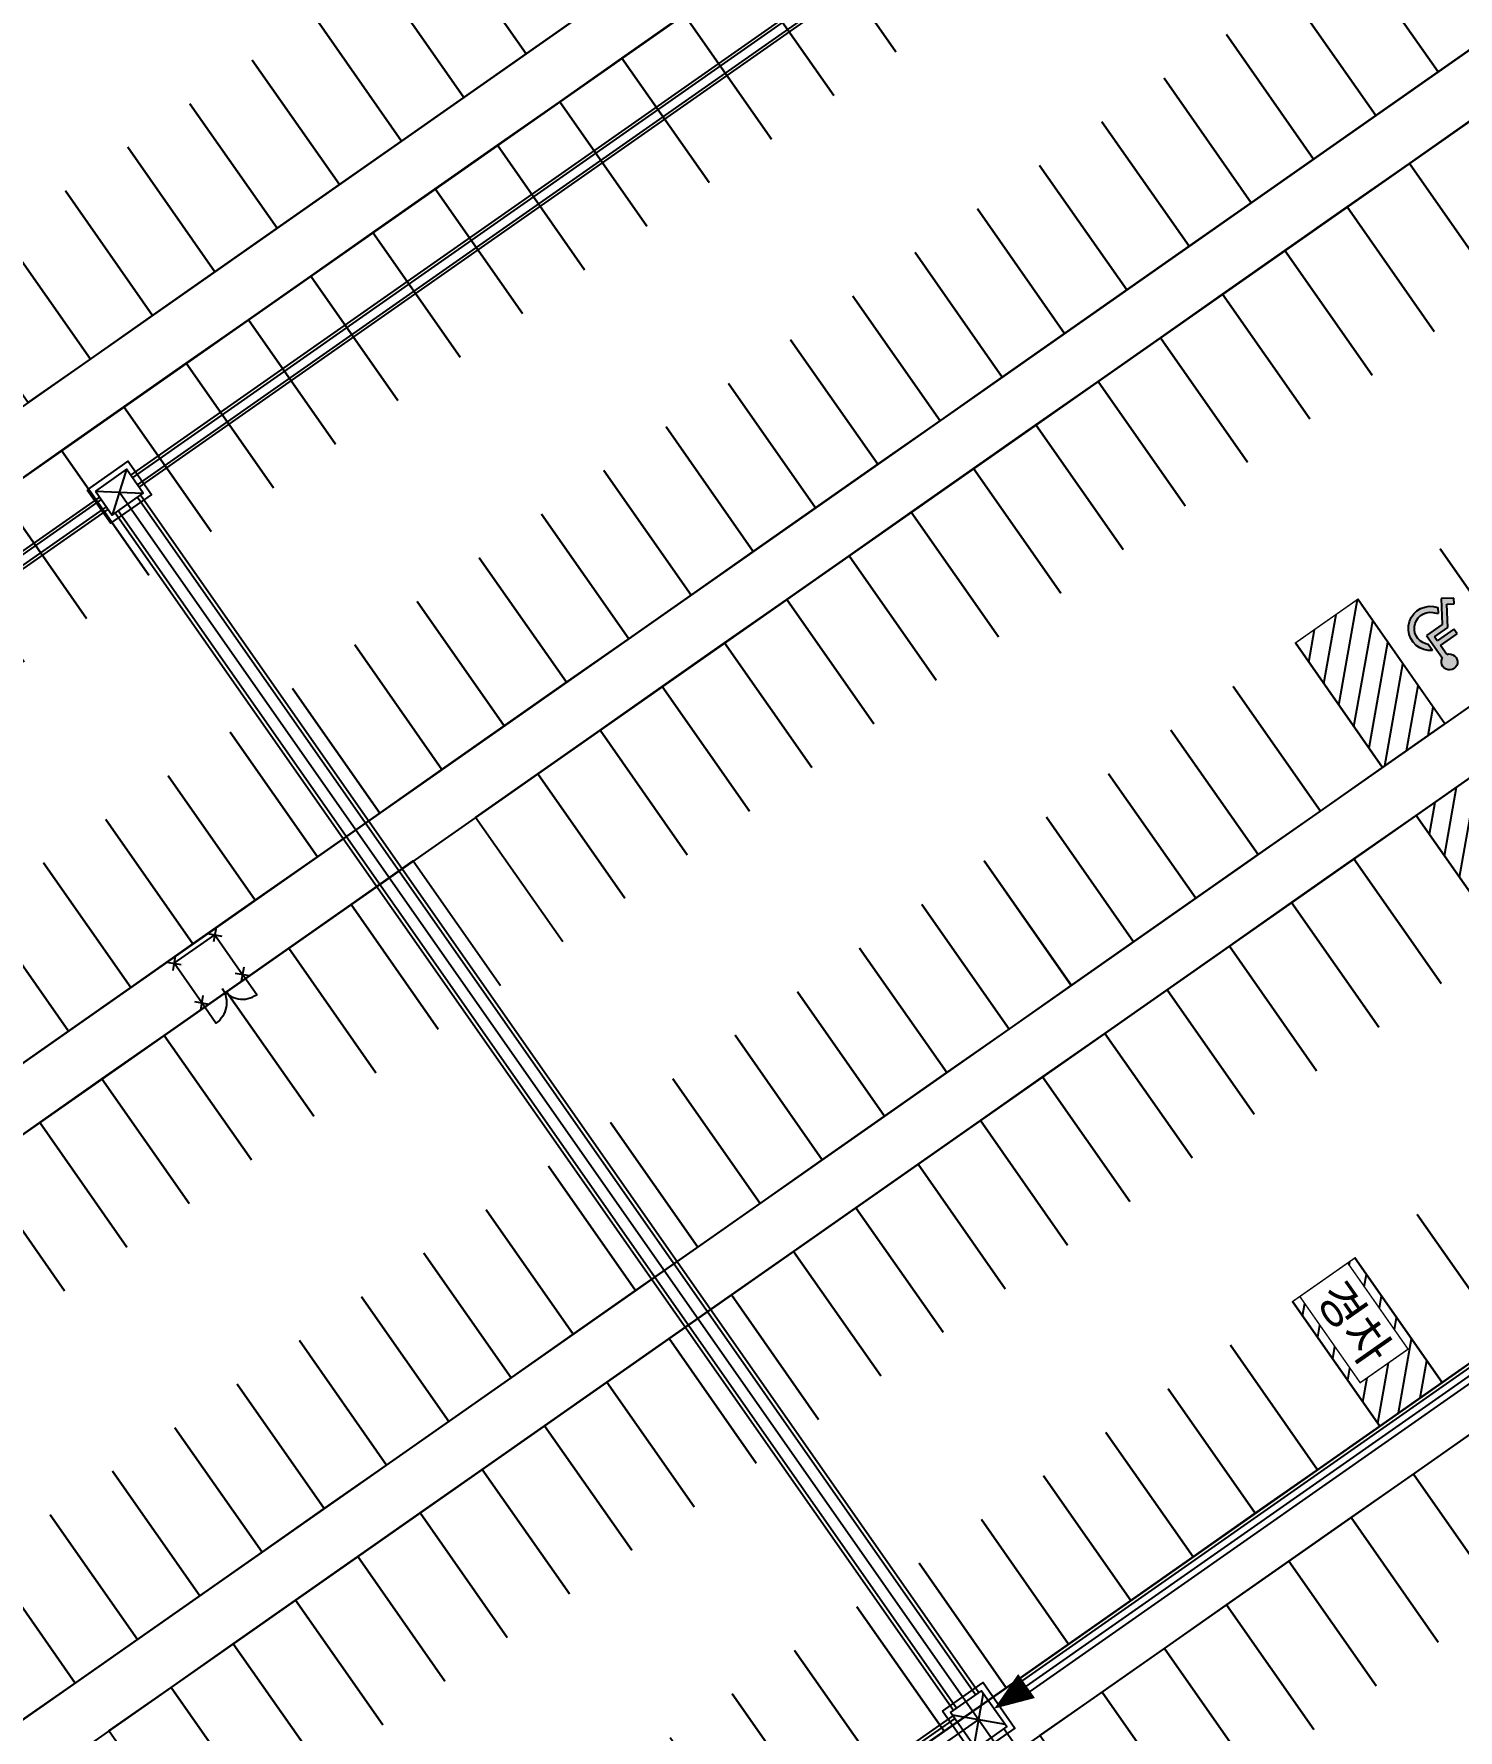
# Model space of a CAD drawing. Header units: millimetres. Extents: x 152904052 to 153933663, y 538271515 to 539240469.
# Drawn here: x 153264181 to 153312901, y 538597385 to 538655400 of the extents above; entities that cross this region are included whole.
import ezdxf
from ezdxf.enums import TextEntityAlignment as Align

# ---------------------------------------------------------------- set-up
doc = ezdxf.new("R2010")
doc.units = ezdxf.units.MM
doc.layers.add('FENC', color=7, linetype='Continuous')
doc.layers.add('SCHM', color=9, linetype='Continuous')
doc.styles.add('IIAC FONT', font='GulimChe.ttf')
pattern_1 = [(80, (-0.0007, 0.0002), (-625.35292316, 110.2665928), [])]

# ---------------------------------------------------------------- blocks, each defined once
blk = doc.blocks.new('MF-2(H2000)')
for points in [[(48447494, 24728615), (48447141, 24728262)], [(48447141, 24728615), (48447494, 24728262)], [(48449194, 24728615), (48448841, 24728262)], [(48448841, 24728615), (48449194, 24728262)], [(48447494, 24726965), (48447141, 24726612)], [(48447141, 24726965), (48447494, 24726612)], [(48449194, 24726965), (48448841, 24726612)], [(48448841, 24726965), (48449194, 24726612)]]:
    blk.add_lwpolyline(points)
at = {"ltscale": 3}
blk.add_lwpolyline([(48447317, 24726788), (48447317, 24726788), (48447317, 24728438), (48449017, 24728438), (48449017, 24726788), (48449017, 24726788)], dxfattribs=at)
at = {"ltscale": 5}
for points in [[(48448167, 24726788, -0.414214), (48447317, 24725938), (48447317, 24726788)], [(48448167, 24726788, 0.414214), (48449017, 24725938), (48449017, 24726788)]]:
    blk.add_lwpolyline(points, format="xyb", dxfattribs=at)

msp = doc.modelspace()

# ---------------------------------------------------------------- hatches: boundary and pattern name
at = {"layer": 'SCHM'}
h = msp.add_hatch(dxfattribs=at)
h.set_pattern_fill('ANSI31', color=256, scale=200)
h.set_pattern_definition(pattern_1)
h.paths.add_polyline_path([(153309467.6, 538636061.5), (153307337.8, 538634570.2), (153310319.6, 538630311.8), (153312449.3, 538631803.1)])
for points in [[(153312782.1, 538634128.5), (153312830.4, 538634075.7), (153312863.5, 538634012.2), (153312879, 538633942.4), (153312875.9, 538633870.9), (153312854.3, 538633802.6), (153312815.9, 538633742.3), (153312763.1, 538633693.9), (153312699.6, 538633660.9), (153312629.8, 538633645.4), (153312558.3, 538633648.5), (153312490, 538633670), (153312429.7, 538633708.5), (153312381.3, 538633761.2), (153312348.3, 538633824.7), (153312332.8, 538633894.6), (153312335.9, 538633966.1), (153312357.4, 538634034.3), (153312368.2, 538634051.2), (153311824.5, 538634827.6), (153312356.4, 538635200.1), (153312318.9, 538636086.2), (153312756, 538636104.8), (153312764.3, 538635910.1), (153312521.8, 538635899.8), (153312555.6, 538635101.7), (153312095.8, 538634779.8), (153312189.5, 538634646), (153312755.8, 538635042.5), (153312871.1, 538634877.9), (153312304.8, 538634481.4), (153312517.7, 538634177.3), (153312582, 538634191.6), (153312653.5, 538634188.5), (153312721.7, 538634166.9)], [(153311793.6, 538634537.6), (153311882.1, 538634519.2), (153312028.9, 538634309.5), (153311878.8, 538634310.6), (153311731.9, 538634341.2), (153311593.9, 538634400.1), (153311470.2, 538634485), (153311365.6, 538634592.6), (153311284.2, 538634718.6), (153311229.1, 538634858.2), (153311202.6, 538635005.9), (153311205.6, 538635155.9), (153311238.1, 538635302.4), (153311298.8, 538635439.6), (153311385.3, 538635562.2), (153311494.2, 538635665.4), (153311621.3, 538635745.2), (153311761.6, 538635798.5), (153311909.6, 538635823.1), (153312059.5, 538635818.1), (153312205.6, 538635783.7), (153312214.6, 538635571.1), (153312032.4, 538635614), (153311923.1, 538635617.7), (153311815.2, 538635599.7), (153311713, 538635560.9), (153311620.3, 538635502.8), (153311540.9, 538635427.6), (153311477.9, 538635338.2), (153311433.7, 538635238.2), (153311410, 538635131.4), (153311407.8, 538635022), (153311427.1, 538634914.4), (153311467.2, 538634812.7), (153311526.6, 538634720.8), (153311602.8, 538634642.4), (153311693, 538634580.5)]]:
    msp.add_hatch(color=256, dxfattribs=at).paths.add_polyline_path(points)
h = msp.add_hatch(dxfattribs=at)
h.set_pattern_fill('ANSI31', color=256, scale=200)
h.set_pattern_definition(pattern_1)
h.paths.add_polyline_path([(153313597.5, 538630163.4), (153311467.7, 538628672.1), (153314450.3, 538624412.5), (153316580.1, 538625903.8)])
h = msp.add_hatch(dxfattribs=at)
h.set_pattern_fill('ANSI31', color=256, scale=200, angle=215)
h.set_pattern_definition([(260, (183613974.2, 582890242.2), (625.352923, -110.266593), [])])
h.paths.add_polyline_path([(153310224.4, 538607782.9), (153312354.2, 538609274.2), (153309371.6, 538613533.8), (153309125.8, 538613361.7), (153311190.7, 538610412.8), (153309552.4, 538609265.6), (153307487.5, 538612214.6), (153307241.8, 538612042.5)])

# ---------------------------------------------------------------- linework, layer by layer
for p, q in [((153267493.7, 538640303.3), (153308451.3, 538668982.1)), ((153267780.5, 538639893.7), (153308738.1, 538668572.6)), ((153266428.8, 538639557.7), (153225471.2, 538610878.8)), ((153266715.6, 538639148.1), (153225758, 538610469.3)), ((153312756, 538636104.8), (153312318.9, 538636086.2)), ((153312318.9, 538636086.2), (153312356.4, 538635200.1)), ((153312764.3, 538635910.1), (153312756, 538636104.8)), ((153311238.1, 538635302.4), (153311298.8, 538635439.6)), ((153311298.8, 538635439.6), (153311385.3, 538635562.2)), ((153311385.3, 538635562.2), (153311494.2, 538635665.4)), ((153311477.9, 538635338.2), (153311540.9, 538635427.6)), ((153311494.2, 538635665.4), (153311621.3, 538635745.2)), ((153311540.9, 538635427.6), (153311620.3, 538635502.8)), ((153311620.3, 538635502.8), (153311713, 538635560.9)), ((153311621.3, 538635745.2), (153311761.6, 538635798.5)), ((153311713, 538635560.9), (153311815.2, 538635599.7)), ((153311761.6, 538635798.5), (153311909.6, 538635823.1)), ((153311815.2, 538635599.7), (153311923.1, 538635617.7)), ((153311909.6, 538635823.1), (153312059.5, 538635818.1)), ((153311923.1, 538635617.7), (153312032.4, 538635614)), ((153312032.4, 538635614), (153312214.6, 538635571.1)), ((153312059.5, 538635818.1), (153312205.6, 538635783.7)), ((153312205.6, 538635783.7), (153312214.6, 538635571.1)), ((153312521.8, 538635899.8), (153312764.3, 538635910.1)), ((153312555.6, 538635101.7), (153312521.8, 538635899.8)), ((153311202.6, 538635005.9), (153311205.6, 538635155.9)), ((153311229.1, 538634858.2), (153311202.6, 538635005.9)), ((153311205.6, 538635155.9), (153311238.1, 538635302.4)), ((153311284.2, 538634718.6), (153311229.1, 538634858.2)), ((153311407.8, 538635022), (153311410, 538635131.4)), ((153311427.1, 538634914.4), (153311407.8, 538635022)), ((153311410, 538635131.4), (153311433.7, 538635238.2)), ((153311467.2, 538634812.7), (153311427.1, 538634914.4)), ((153311433.7, 538635238.2), (153311477.9, 538635338.2)), ((153311526.6, 538634720.8), (153311467.2, 538634812.7)), ((153312356.4, 538635200.1), (153311824.5, 538634827.6)), ((153311824.5, 538634827.6), (153312368.2, 538634051.2)), ((153312095.8, 538634779.8), (153312555.6, 538635101.7)), ((153312755.8, 538635042.5), (153312189.5, 538634646)), ((153312304.8, 538634481.4), (153312871.1, 538634877.9)), ((153312871.1, 538634877.9), (153312755.8, 538635042.5)), ((153311365.6, 538634592.6), (153311284.2, 538634718.6)), ((153311470.2, 538634485), (153311365.6, 538634592.6)), ((153311593.9, 538634400.1), (153311470.2, 538634485)), ((153311602.8, 538634642.4), (153311526.6, 538634720.8)), ((153311731.9, 538634341.2), (153311593.9, 538634400.1)), ((153311693, 538634580.5), (153311602.8, 538634642.4)), ((153311793.6, 538634537.6), (153311693, 538634580.5)), ((153311878.8, 538634310.6), (153311731.9, 538634341.2)), ((153311882.1, 538634519.2), (153311793.6, 538634537.6)), ((153312028.9, 538634309.5), (153311878.8, 538634310.6)), ((153312028.9, 538634309.5), (153311882.1, 538634519.2)), ((153312189.5, 538634646), (153312095.8, 538634779.8)), ((153312517.7, 538634177.3), (153312304.8, 538634481.4)), ((153312332.8, 538633894.6), (153312335.9, 538633966.1)), ((153312348.3, 538633824.7), (153312332.8, 538633894.6)), ((153312335.9, 538633966.1), (153312357.4, 538634034.3)), ((153312381.3, 538633761.2), (153312348.3, 538633824.7)), ((153312357.4, 538634034.3), (153312368.2, 538634051.2)), ((153312429.7, 538633708.5), (153312381.3, 538633761.2)), ((153312490, 538633670), (153312429.7, 538633708.5)), ((153312558.3, 538633648.5), (153312490, 538633670)), ((153312517.7, 538634177.3), (153312582, 538634191.6)), ((153312629.8, 538633645.4), (153312558.3, 538633648.5)), ((153312582, 538634191.6), (153312653.5, 538634188.5)), ((153312699.6, 538633660.9), (153312629.8, 538633645.4)), ((153312653.5, 538634188.5), (153312721.7, 538634166.9)), ((153312763.1, 538633693.9), (153312699.6, 538633660.9)), ((153312721.7, 538634166.9), (153312782.1, 538634128.5)), ((153312815.9, 538633742.3), (153312763.1, 538633693.9)), ((153312782.1, 538634128.5), (153312830.4, 538634075.7)), ((153312854.3, 538633802.6), (153312815.9, 538633742.3)), ((153312830.4, 538634075.7), (153312863.5, 538634012.2)), ((153312875.9, 538633870.9), (153312854.3, 538633802.6)), ((153312863.5, 538634012.2), (153312879, 538633942.4)), ((153312879, 538633942.4), (153312875.9, 538633870.9))]:
    msp.add_line(p, q, dxfattribs=at)
at = {"layer": 'SCHM', "ltscale": 10}
for p, q in [((153267551, 538640221.4), (153308508.6, 538668900.2)), ((153267723.1, 538639975.6), (153308680.7, 538668654.5)), ((153266486.1, 538639475.7), (153225528.5, 538610796.9)), ((153266658.2, 538639230), (153225700.6, 538610551.2))]:
    msp.add_line(p, q, dxfattribs=at)
at = {"layer": 'SCHM', "ltscale": 0.0008}
for points in [[(153195044.5, 538599065.4, -1), (153197297.2, 538600642.7), (153199433.7, 538597591.4), (153325747, 538686036.9), (153323610.4, 538689088.2, -1), (153325863.1, 538690665.6), (153331283.4, 538682924.6, -1), (153329030.7, 538681347.2), (153326894.1, 538684398.6), (153200580.9, 538595953.1), (153202717.5, 538592901.7, -1), (153200464.8, 538591324.4)], [(153341837.2, 538667852.2, -1), (153339584.5, 538666274.8), (153337447.9, 538669326.2), (153211134.7, 538580880.7), (153213271.3, 538577829.3, -1), (153211018.6, 538576252), (153205598.3, 538583993, -1), (153207851, 538585570.3), (153209987.5, 538582519), (153336300.8, 538670964.5), (153334164.2, 538674015.8, -1), (153336416.9, 538675593.2)], [(153216152.1, 538568920.6, -1), (153218404.8, 538570497.9), (153220541.3, 538567446.6), (153331372.6, 538645051.5), (153329236, 538648102.8, -1), (153331488.7, 538649680.2), (153336909, 538641939.2, -1), (153334656.3, 538640361.8), (153332519.8, 538643413.2), (153221688.5, 538565808.3), (153223825.1, 538562756.9, -1), (153221572.4, 538561179.6)], [(153345239.7, 538625247.2, 1.0076141), (153347519.4, 538626785, 0.0024617), (153347462, 538626868), (153342042.5, 538634607.8, 1), (153339789.8, 538633030.4), (153341926.4, 538629979.1), (153231095.2, 538552374.2), (153228958.6, 538555425.5, 1), (153226705.9, 538553848.2), (153232126.2, 538546107.2, 1), (153234378.9, 538547684.5), (153232242.3, 538550735.9), (153343073.6, 538628340.8)]]:
    msp.add_lwpolyline(points, format="xyb", close=True, dxfattribs=at)
at = {"layer": 'SCHM'}
for points in [[(153278038.7, 538658979.2), (153281021.3, 538654719.6), (153283151.1, 538656210.9), (153280168.5, 538660470.5)], [(153293670.2, 538654786.9), (153290687.6, 538659046.5), (153292817.4, 538660537.8), (153295800, 538656278.2)], [(153309235.1, 538658360.9), (153312217.7, 538654101.3), (153314347.5, 538655592.6), (153311364.9, 538659852.2)], [(153275908.9, 538657487.9), (153278891.5, 538653228.3), (153281021.3, 538654719.6), (153278038.7, 538658979.2)], [(153291540.4, 538653295.6), (153288557.8, 538657555.2), (153290687.6, 538659046.5), (153293670.2, 538654786.9)], [(153307105.3, 538656869.6), (153310087.9, 538652610), (153312217.7, 538654101.3), (153309235.1, 538658360.9)], [(153273779.1, 538655996.6), (153276761.7, 538651737), (153278891.5, 538653228.3), (153275908.9, 538657487.9)], [(153289410.6, 538651804.3), (153286428, 538656063.9), (153288557.8, 538657555.2), (153291540.4, 538653295.6)], [(153304975.5, 538655378.3), (153307958.1, 538651118.7), (153310087.9, 538652610), (153307105.3, 538656869.6)], [(153271649.3, 538654505.3), (153274631.9, 538650245.7), (153276761.7, 538651737), (153273779.1, 538655996.6)], [(153287280.8, 538650313), (153284298.2, 538654572.6), (153286428, 538656063.9), (153289410.6, 538651804.3)], [(153302845.7, 538653887), (153305828.3, 538649627.4), (153307958.1, 538651118.7), (153304975.5, 538655378.3)], [(153285151, 538648821.7), (153282168.4, 538653081.3), (153284298.2, 538654572.6), (153287280.8, 538650313)], [(153269519.5, 538653014), (153272502.1, 538648754.4), (153274631.9, 538650245.7), (153271649.3, 538654505.3)], [(153300715.9, 538652395.7), (153303698.5, 538648136.1), (153305828.3, 538649627.4), (153302845.7, 538653887)], [(153267389.7, 538651522.7), (153270372.3, 538647263.1), (153272502.1, 538648754.4), (153269519.5, 538653014)], [(153283021.2, 538647330.4), (153280038.6, 538651590), (153282168.4, 538653081.3), (153285151, 538648821.7)], [(153298586.1, 538650904.4), (153301568.7, 538646644.8), (153303698.5, 538648136.1), (153300715.9, 538652395.7)], [(153314217.7, 538646712.1), (153311235.1, 538650971.7), (153313364.9, 538652463), (153316347.5, 538648203.4)], [(153265259.9, 538650031.4), (153268242.5, 538645771.8), (153270372.3, 538647263.1), (153267389.7, 538651522.7)], [(153280891.4, 538645839.1), (153277908.8, 538650098.7), (153280038.6, 538651590), (153283021.2, 538647330.4)], [(153296456.3, 538649413.1), (153299438.9, 538645153.5), (153301568.7, 538646644.8), (153298586.1, 538650904.4)], [(153312087.9, 538645220.8), (153309105.3, 538649480.4), (153311235.1, 538650971.7), (153314217.7, 538646712.1)], [(153263130.1, 538648540.1), (153266112.7, 538644280.5), (153268242.5, 538645771.8), (153265259.9, 538650031.4)], [(153278761.6, 538644347.8), (153275779, 538648607.4), (153277908.8, 538650098.7), (153280891.4, 538645839.1)], [(153294326.5, 538647921.8), (153297309.1, 538643662.2), (153299438.9, 538645153.5), (153296456.3, 538649413.1)], [(153309958.1, 538643729.5), (153306975.5, 538647989.1), (153309105.3, 538649480.4), (153312087.9, 538645220.8)], [(153261000.3, 538647048.8), (153263982.9, 538642789.2), (153266112.7, 538644280.5), (153263130.1, 538648540.1)], [(153276631.8, 538642856.5), (153273649.2, 538647116.1), (153275779, 538648607.4), (153278761.6, 538644347.8)], [(153292196.8, 538646430.5), (153295179.4, 538642170.9), (153297309.1, 538643662.2), (153294326.5, 538647921.8)], [(153307828.3, 538642238.2), (153304845.7, 538646497.8), (153306975.5, 538647989.1), (153309958.1, 538643729.5)], [(153274502, 538641365.2), (153271519.5, 538645624.8), (153273649.2, 538647116.1), (153276631.8, 538642856.5)], [(153290067, 538644939.2), (153293049.6, 538640679.6), (153295179.4, 538642170.9), (153292196.8, 538646430.5)], [(153305698.5, 538640746.9), (153302715.9, 538645006.5), (153304845.7, 538646497.8), (153307828.3, 538642238.2)], [(153272372.3, 538639873.9), (153269389.7, 538644133.5), (153271519.5, 538645624.8), (153274502, 538641365.2)], [(153287937.2, 538643447.9), (153290919.8, 538639188.3), (153293049.6, 538640679.6), (153290067, 538644939.2)], [(153303568.7, 538639255.6), (153300586.1, 538643515.2), (153302715.9, 538645006.5), (153305698.5, 538640746.9)], [(153270242.5, 538638382.6), (153267259.9, 538642642.2), (153269389.7, 538644133.5), (153272372.3, 538639873.9)], [(153301438.9, 538637764.3), (153298456.3, 538642023.9), (153300586.1, 538643515.2), (153303568.7, 538639255.6)], [(153285807.4, 538641956.6), (153288790, 538637697), (153290919.8, 538639188.3), (153287937.2, 538643447.9)], [(153268112.7, 538636891.3), (153265130.1, 538641150.9), (153267259.9, 538642642.2), (153270242.5, 538638382.6)], [(153283677.6, 538640465.3), (153286660.2, 538636205.7), (153288790, 538637697), (153285807.4, 538641956.6)], [(153299309.1, 538636273), (153296326.5, 538640532.6), (153298456.3, 538642023.9), (153301438.9, 538637764.3)], [(153265982.9, 538635400), (153263000.3, 538639659.6), (153265130.1, 538641150.9), (153268112.7, 538636891.3)], [(153267350.3, 538640508.1), (153266859, 538638943.3)], [(153281547.8, 538638974), (153284530.4, 538634714.4), (153286660.2, 538636205.7), (153283677.6, 538640465.3)], [(153297179.3, 538634781.7), (153294196.7, 538639041.3), (153296326.5, 538640532.6), (153299309.1, 538636273)], [(153263853.1, 538633908.7), (153260870.5, 538638168.3), (153263000.3, 538639659.6), (153265982.9, 538635400)], [(153266285.4, 538639762.4), (153267923.9, 538639688.9)], [(153296504.4, 538598662.5), (153267825.6, 538639620.1)], [(153314988.5, 538639683.6), (153317856.3, 538635587.8), (153315153.1, 538633695), (153312285.3, 538637790.8)], [(153295636.1, 538598054.5), (153266957.3, 538639012.1)], [(153279418, 538637482.7), (153282400.6, 538633223.1), (153284530.4, 538634714.4), (153281547.8, 538638974)], [(153295049.5, 538633290.4), (153292066.9, 538637550), (153294196.7, 538639041.3), (153297179.3, 538634781.7)], [(153312285.3, 538637790.8), (153315153.1, 538633695), (153312449.9, 538631802.2), (153309582.1, 538635898)], [(153277288.2, 538635991.4), (153280270.8, 538631731.8), (153282400.6, 538633223.1), (153279418, 538637482.7)], [(153292919.7, 538631799.1), (153289937.1, 538636058.7), (153292066.9, 538637550), (153295049.5, 538633290.4)], [(153275158.4, 538634500.1), (153278141, 538630240.5), (153280270.8, 538631731.8), (153277288.2, 538635991.4)], [(153290789.9, 538630307.8), (153287807.3, 538634567.4), (153289937.1, 538636058.7), (153292919.7, 538631799.1)], [(153307337, 538634571.4), (153310319.5, 538630311.8), (153312449.3, 538631803.1), (153309466.7, 538636062.7)], [(153298009.6, 538599075.5), (153349974.3, 538635461.7)], [(153298267.7, 538598706.9), (153350232.4, 538635093)], [(153273028.6, 538633008.8), (153276011.2, 538628749.3), (153278141, 538630240.5), (153275158.4, 538634500.1)], [(153288660.1, 538628816.6), (153285677.5, 538633076.1), (153287807.3, 538634567.4), (153290789.9, 538630307.8)], [(153305207.2, 538633080.1), (153308189.8, 538628820.5), (153310319.5, 538630311.8), (153307337, 538634571.4)], [(153305208, 538633078.9), (153308190.6, 538628819.3), (153310320.4, 538630310.6), (153307337.8, 538634570.2)], [(153286530.3, 538627325.3), (153283547.7, 538631584.8), (153285677.5, 538633076.1), (153288660.1, 538628816.6)], [(153303077.4, 538631588.8), (153306060, 538627329.2), (153308189.8, 538628820.5), (153305207.2, 538633080.1)], [(153303078.2, 538631587.6), (153306060.8, 538627328), (153308190.6, 538628819.3), (153305208, 538633078.9)], [(153270898.8, 538631517.5), (153273881.4, 538627258), (153276011.2, 538628749.3), (153273028.6, 538633008.8)], [(153268769, 538630026.2), (153271751.6, 538625766.7), (153273881.4, 538627258), (153270898.8, 538631517.5)], [(153284400.5, 538625834), (153281417.9, 538630093.5), (153283547.7, 538631584.8), (153286530.3, 538627325.3)], [(153300947.6, 538630097.5), (153303930.2, 538625837.9), (153306060, 538627329.2), (153303077.4, 538631588.8)], [(153314450.1, 538624412.7), (153311467.6, 538628672.3), (153313597.3, 538630163.6), (153316579.9, 538625904)], [(153266639.2, 538628534.9), (153269621.8, 538624275.4), (153271751.6, 538625766.7), (153268769, 538630026.2)], [(153282270.7, 538624342.7), (153279288.1, 538628602.2), (153281417.9, 538630093.5), (153284400.5, 538625834)], [(153298817.8, 538628606.2), (153301800.4, 538624346.6), (153303930.2, 538625837.9), (153300947.6, 538630097.5)], [(153264509.4, 538627043.6), (153267492, 538622784.1), (153269621.8, 538624275.4), (153266639.2, 538628534.9)], [(153296688, 538627114.9), (153299670.6, 538622855.3), (153301800.4, 538624346.6), (153298817.8, 538628606.2)], [(153312320.4, 538622921.4), (153309337.8, 538627181), (153311467.6, 538628672.3), (153314450.1, 538624412.7)], [(153262379.6, 538625552.3), (153265362.2, 538621292.8), (153267492, 538622784.1), (153264509.4, 538627043.6)], [(153278011.1, 538621360.1), (153275028.5, 538625619.6), (153277158.3, 538627110.9), (153280140.9, 538622851.4)], [(153294558.2, 538625623.6), (153297540.8, 538621364), (153299670.6, 538622855.3), (153296688, 538627114.9)], [(153294559, 538625622.4), (153297541.6, 538621362.8), (153299671.4, 538622854.1), (153296688.8, 538627113.7)], [(153310190.6, 538621430.1), (153307208, 538625689.7), (153309337.8, 538627181), (153312320.4, 538622921.4)], [(153260249.8, 538624061), (153263232.4, 538619801.5), (153265362.2, 538621292.8), (153262379.6, 538625552.3)], [(153275881.4, 538619868.8), (153272898.8, 538624128.3), (153275028.5, 538625619.6), (153278011.1, 538621360.1)], [(153292428.4, 538624132.3), (153295411, 538619872.7), (153297540.8, 538621364), (153294558.2, 538625623.6)], [(153292429.2, 538624131.1), (153295411.8, 538619871.5), (153297541.6, 538621362.8), (153294559, 538625622.4)], [(153308060.8, 538619938.8), (153305078.2, 538624198.4), (153307208, 538625689.7), (153310190.6, 538621430.1)], [(153273751.6, 538618377.5), (153270769, 538622637.1), (153272898.8, 538624128.3), (153275881.4, 538619868.8)], [(153290298.6, 538622641), (153293281.2, 538618381.4), (153295411, 538619872.7), (153292428.4, 538624132.3)], [(153290299.4, 538622639.8), (153293282, 538618380.2), (153295411.8, 538619871.5), (153292429.2, 538624131.1)], [(153305931, 538618447.5), (153302948.4, 538622707.1), (153305078.2, 538624198.4), (153308060.8, 538619938.8)], [(153271621.8, 538616886.2), (153268639.2, 538621145.8), (153270769, 538622637.1), (153273751.6, 538618377.5)], [(153288168.8, 538621149.7), (153291151.4, 538616890.1), (153293281.2, 538618381.4), (153290298.6, 538622641)], [(153303801.2, 538616956.2), (153300818.6, 538621215.8), (153302948.4, 538622707.1), (153305931, 538618447.5)], [(153269492, 538615394.9), (153266509.4, 538619654.5), (153268639.2, 538621145.8), (153271621.8, 538616886.2)], [(153286039, 538619658.4), (153289021.6, 538615398.8), (153291151.4, 538616890.1), (153288168.8, 538621149.7)], [(153301671.4, 538615464.9), (153298688.8, 538619724.5), (153300818.6, 538621215.8), (153303801.2, 538616956.2)], [(153299541.6, 538613973.6), (153296559, 538618233.2), (153298688.8, 538619724.5), (153301671.4, 538615464.9)], [(153267362.2, 538613903.6), (153264379.6, 538618163.2), (153266509.4, 538619654.5), (153269492, 538615394.9)], [(153283909.2, 538618167.1), (153286891.8, 538613907.5), (153289021.6, 538615398.8), (153286039, 538619658.4)], [(153265232.4, 538612412.3), (153262249.8, 538616671.9), (153264379.6, 538618163.2), (153267362.2, 538613903.6)], [(153281779.4, 538616675.8), (153284762, 538612416.2), (153286891.8, 538613907.5), (153283909.2, 538618167.1)], [(153281780.3, 538616674.6), (153284762.9, 538612415), (153286892.7, 538613906.3), (153283910.1, 538618165.9)], [(153297411.8, 538612482.3), (153294429.2, 538616741.9), (153296559, 538618233.2), (153299541.6, 538613973.6)], [(153263102.6, 538610921), (153260120, 538615180.6), (153262249.8, 538616671.9), (153265232.4, 538612412.3)], [(153279649.6, 538615184.5), (153282632.2, 538610924.9), (153284762, 538612416.2), (153281779.4, 538616675.8)], [(153279650.5, 538615183.3), (153282633.1, 538610923.7), (153284762.9, 538612415), (153281780.3, 538616674.6)], [(153295282, 538610991), (153292299.4, 538615250.6), (153294429.2, 538616741.9), (153297411.8, 538612482.3)], [(153311501.4, 538615025.1), (153314484, 538610765.5), (153316613.8, 538612256.8), (153313631.2, 538616516.4)], [(153277519.8, 538613693.2), (153280502.4, 538609433.6), (153282632.2, 538610924.9), (153279649.6, 538615184.5)], [(153277520.7, 538613692), (153280503.3, 538609432.4), (153282633.1, 538610923.7), (153279650.5, 538615183.3)], [(153293152.2, 538609499.7), (153290169.6, 538613759.3), (153292299.4, 538615250.6), (153295282, 538610991)], [(153309371.6, 538613533.8), (153312354.2, 538609274.2), (153314484, 538610765.5), (153311501.4, 538615025.1)], [(153275390.9, 538612200.7), (153278373.5, 538607941.1), (153280503.3, 538609432.4), (153277520.7, 538613692)], [(153291022.4, 538608008.4), (153288039.8, 538612268), (153290169.6, 538613759.3), (153293152.2, 538609499.7)], [(153307241.8, 538612042.5), (153310224.4, 538607782.9), (153312354.2, 538609274.2), (153309371.6, 538613533.8)], [(153273261.1, 538610709.4), (153276243.7, 538606449.8), (153278373.5, 538607941.1), (153275390.9, 538612200.7)], [(153288892.6, 538606517.1), (153285910, 538610776.7), (153288039.8, 538612268), (153291022.4, 538608008.4)], [(153305112, 538610551.2), (153308094.6, 538606291.6), (153310224.4, 538607782.9), (153307241.8, 538612042.5)], [(153271131.3, 538609218.1), (153274113.9, 538604958.5), (153276243.7, 538606449.8), (153273261.1, 538610709.4)], [(153286762.8, 538605025.8), (153283780.2, 538609285.4), (153285910, 538610776.7), (153288892.6, 538606517.1)], [(153302982.2, 538609059.9), (153305964.8, 538604800.3), (153308094.6, 538606291.6), (153305112, 538610551.2)], [(153284633, 538603534.5), (153281650.4, 538607794.1), (153283780.2, 538609285.4), (153286762.8, 538605025.8)], [(153269001.5, 538607726.8), (153271984.1, 538603467.2), (153274113.9, 538604958.5), (153271131.3, 538609218.1)], [(153300852.4, 538607568.6), (153303835, 538603309), (153305964.8, 538604800.3), (153302982.2, 538609059.9)], [(153266871.7, 538606235.5), (153269854.3, 538601975.9), (153271984.1, 538603467.2), (153269001.5, 538607726.8)], [(153282503.2, 538602043.2), (153279520.6, 538606302.8), (153281650.4, 538607794.1), (153284633, 538603534.5)], [(153298722.6, 538606077.3), (153301705.2, 538601817.7), (153303835, 538603309), (153300852.4, 538607568.6)], [(153314355, 538601883.8), (153311372.4, 538606143.4), (153313502.2, 538607634.7), (153316484.8, 538603375.1)], [(153264741.9, 538604744.2), (153267724.5, 538600484.6), (153269854.3, 538601975.9), (153266871.7, 538606235.5)], [(153280373.4, 538600551.9), (153277390.8, 538604811.5), (153279520.6, 538606302.8), (153282503.2, 538602043.2)], [(153296592.8, 538604586), (153299575.4, 538600326.4), (153301705.2, 538601817.7), (153298722.6, 538606077.3)], [(153312225.2, 538600392.5), (153309242.6, 538604652.1), (153311372.4, 538606143.4), (153314355, 538601883.8)], [(153262612.1, 538603252.9), (153265594.7, 538598993.3), (153267724.5, 538600484.6), (153264741.9, 538604744.2)], [(153278243.6, 538599060.6), (153275261, 538603320.2), (153277390.8, 538604811.5), (153280373.4, 538600551.9)], [(153310095.4, 538598901.2), (153307112.8, 538603160.8), (153309242.6, 538604652.1), (153312225.2, 538600392.5)], [(153294463, 538603094.7), (153297445.6, 538598835.1), (153299575.4, 538600326.4), (153296592.8, 538604586)], [(153260482.3, 538601761.6), (153263464.9, 538597502), (153265594.7, 538598993.3), (153262612.1, 538603252.9)], [(153276113.8, 538597569.3), (153273131.2, 538601828.9), (153275261, 538603320.2), (153278243.6, 538599060.6)], [(153292333.2, 538601603.4), (153295315.8, 538597343.8), (153297445.6, 538598835.1), (153294463, 538603094.7)], [(153307965.6, 538597409.9), (153304983, 538601669.5), (153307112.8, 538603160.8), (153310095.4, 538598901.2)], [(153273984, 538596078), (153271001.4, 538600337.6), (153273131.2, 538601828.9), (153276113.8, 538597569.3)], [(153290203.4, 538600112.1), (153293186, 538595852.5), (153295315.8, 538597343.8), (153292333.2, 538601603.4)], [(153305835.8, 538595918.6), (153302853.2, 538600178.2), (153304983, 538601669.5), (153307965.6, 538597409.9)], [(153271854.2, 538594586.7), (153268871.6, 538598846.3), (153271001.4, 538600337.6), (153273984, 538596078)], [(153288073.6, 538598620.8), (153291056.2, 538594361.2), (153293186, 538595852.5), (153290203.4, 538600112.1)], [(153303706, 538594427.3), (153300723.4, 538598686.9), (153302853.2, 538600178.2), (153305835.8, 538595918.6)], [(153269724.4, 538593095.4), (153266741.8, 538597355), (153268871.6, 538598846.3), (153271854.2, 538594586.7)], [(153285943.8, 538597129.5), (153288926.4, 538592869.9), (153291056.2, 538594361.2), (153288073.6, 538598620.8)], [(153296660, 538598649.4), (153296340.8, 538596838.9)], [(153301576.2, 538592936), (153298593.6, 538597195.6), (153300723.4, 538598686.9), (153303706, 538594427.3)], [(153295618.1, 538597871), (153219716.3, 538544724)], [(153295595.1, 538597903.8), (153297405.7, 538597584.5)], [(153297364.8, 538597433.8), (153320307.8, 538564667.7)]]:
    msp.add_lwpolyline(points, dxfattribs=at)
for points in [[(153266006.8, 538639811.6), (153266809.9, 538638664.7), (153268202.4, 538639639.8), (153267399.4, 538640786.6)], [(153266285.4, 538639762.4), (153266859, 538638943.3), (153267923.9, 538639688.9), (153267350.3, 538640508.1)], [(153295259.2, 538598034.8), (153296651.8, 538599009.9), (153297741.6, 538597453.5), (153296349, 538596478.4)], [(153295537.8, 538597985.7), (153296602.7, 538598731.3), (153297463.1, 538597502.6), (153296398.2, 538596757)]]:
    msp.add_lwpolyline(points, close=True, dxfattribs=at)
at = {"layer": 'SCHM', "ltscale": 5, "flags": 128}
for points in [[(153267104.6, 538639725.7), (153319443.5, 538564978.1)], [(153298138.6, 538598891.2), (153350277.8, 538635399.4)], [(153296500.4, 538597744.2), (153220066.2, 538544224.4)]]:
    msp.add_lwpolyline(points, dxfattribs=at)
at = {"layer": 'SCHM', "ltscale": 10}
for points in [[(153296397.9, 538598587.9), (153267719.1, 538639545.5)], [(153295742.6, 538598129.1), (153267063.8, 538639086.7)], [(153295681.2, 538597780.9), (153219779.4, 538544633.9)]]:
    msp.add_lwpolyline(points, dxfattribs=at)
at = {"layer": 'SCHM', "const_width": 50}
for points in [[(153307337.8, 538634570.2), (153309467.6, 538636061.5), (153312450.2, 538631801.9), (153310320.4, 538630310.6)], [(153311467.7, 538628672.1), (153313597.5, 538630163.4), (153316580.1, 538625903.8), (153314450.3, 538624412.5)], [(153307241.8, 538612042.5), (153310224.4, 538607782.9), (153312354.2, 538609274.2), (153309371.6, 538613533.8), (153309125.8, 538613361.7), (153311190.7, 538610412.8), (153309552.4, 538609265.6), (153307487.5, 538612214.6)], [(153309552.4, 538609265.6), (153311190.7, 538610412.8), (153309125.8, 538613361.7), (153307487.5, 538612214.6)]]:
    msp.add_lwpolyline(points, close=True, dxfattribs=at)
at = {"layer": 'SCHM'}
msp.add_lwpolyline([(153297032.9, 538598117, 0, 1000, 0), (153298138.6, 538598891.2, 600, 600, 0)], format="xyseb", dxfattribs=at)

# ---------------------------------------------------------------- block references
at = {"layer": 'FENC', "rotation": 35.00000000244937}
msp.add_blockref('MF-2(H2000)', (127766905.9, 490579020.7), dxfattribs=at)

# ---------------------------------------------------------------- texts
at = {"layer": 'SCHM', "style": 'IIAC FONT'}
msp.add_text('경차', height=1200, rotation=305.000001, dxfattribs=at).set_placement((153309339.1, 538611313.7), align=Align.MIDDLE_CENTER)

doc.saveas('drawing.dxf')
